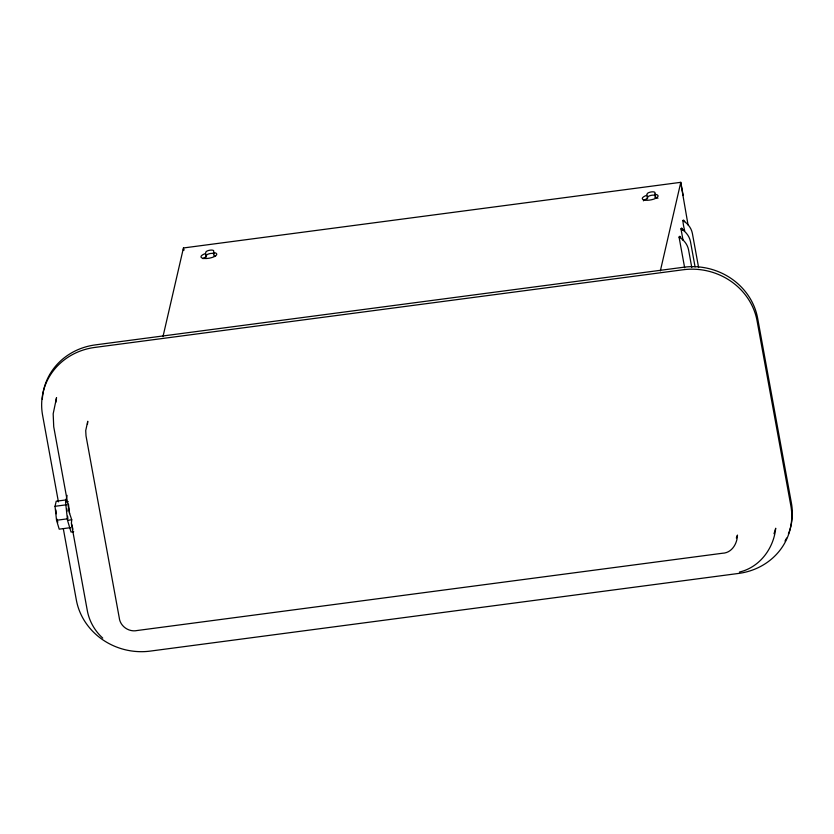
<?xml version="1.0" encoding="UTF-8"?>
<svg xmlns="http://www.w3.org/2000/svg" width="834" height="834" viewBox="0 0 834 834"><rect width="100%" height="100%" fill="white"/><g stroke="black" fill="none" stroke-linecap="round" stroke-linejoin="round"><path stroke-width="1.25" d="M87.445 424.37L87.758 421.274L85.714 430.584L86.017 435.89L119.231 617.702C120.065 626.282 128.905 632.412 137.256 630.504L722.411 553.255C731.814 552.984 737.266 543.695 737.454 535.084L736.318 537.982M55.722 402.478L56.535 397.682L53.178 413.82L53.72 426.747L69.597 513.629M68.461 504.07L69.493 513.087L71.724 519.791L71.39 523.22L72.954 529.225M70.567 527.661L59.214 529.163L56.535 520.27L55.034 506.301L56.201 501.224L66.293 499.889M73.684 531.675L71.036 532.029L67.523 520.353L65.552 502.016L67.085 495.365M162.984 336.623L183.449 247.969L680.794 182.323L683.202 195.521M213.368 252.525A8.017 2.711 -10.4 0 1 214.484 256.549A8.017 2.711 -10.4 0 1 202.422 258.144A8.017 2.711 -10.4 0 1 205.518 253.557L205.862 252.108A3.993 1.355 -10.4 0 1 210.105 250.169A3.993 1.355 -10.4 0 1 213.702 251.065L213.973 255.829L215.547 256.247M203.069 258.707A8.017 3.868 -11.9 0 1 206.123 256.862L206.457 255.402A3.993 1.355 -10.4 0 1 209.688 253.651A3.993 1.355 -10.4 0 1 213.942 253.734M654.669 194.27A8.017 2.711 -10.4 0 1 655.795 198.294A8.017 2.711 -10.4 0 1 643.723 199.889A8.017 2.711 -10.4 0 1 646.83 195.302L647.163 193.853A3.993 1.355 -10.4 0 1 651.417 191.914A3.993 1.355 -10.4 0 1 655.003 192.81L655.274 197.575A8.017 2.711 -10.4 0 1 657.932 198.231M643.348 200.827A8.017 2.711 -10.4 0 1 647.434 198.607L647.768 197.147A3.993 1.355 -10.4 0 1 650.989 195.396A3.993 1.355 -10.4 0 1 655.253 195.479M655.274 197.575L655.607 196.115M660.33 270.967L680.794 182.323M183.292 250.012L183.522 249.053L183.626 249.616M684.735 230.851C684.38 229.84 681.013 215.38 684.735 221.583M683.067 240.369L680.971 228.86L681.628 228.026L682.483 228.933M684.662 267.787L679.064 237.106L679.731 236.272L680.575 237.169M774.004 533.729L775.714 528.245C773.671 548.47 759.691 567.349 739.404 572.072M65.552 502.016L68.211 501.672M55.034 506.301L66.386 504.799M56.535 520.27L67.888 518.769L67.617 516.225M67.523 520.353L71.724 519.791M102.738 638.104C94.815 630.942 89.28 621.247 87.33 610.728L71.463 523.846M682.827 229.83L682.556 229.319L682.9 230.194M680.325 236.898L680.659 237.554M56.837 518.936L57.827 522.23M698.621 267.62L692.356 233.28A19.37 18.035 13 0 0 682.869 220.624M680.961 183.96L680.867 183.407L688.06 224.982M695.087 266.953L690.458 241.516A19.37 18.035 13 0 0 680.971 228.86M691.793 267.568L688.55 249.762A19.37 18.035 13 0 0 679.064 237.106M646.83 195.302L647.434 198.607M205.518 253.557L206.123 256.862M183.449 247.969L183.887 250.377M58.411 501.849L42.576 415.165A64.187 59.767 13 0 1 94.763 347.434L683.171 269.757A64.187 59.767 13 0 1 757.074 320.85L790.841 505.696A64.187 59.767 13 0 1 738.653 573.427L150.245 651.104A64.187 59.767 13 0 1 76.342 600.011L63.301 528.62M66.793 508.604L67.074 511.148M55.868 509.908L56.285 513.775M42.325 399.194A64.187 59.767 13 0 1 95.347 344.89L683.755 267.224A64.187 59.767 13 0 1 757.658 318.317L791.424 503.152A64.187 59.767 13 0 1 788.401 533.979M786.587 538.076A64.187 59.767 13 0 1 785.002 541.047"/></g></svg>
